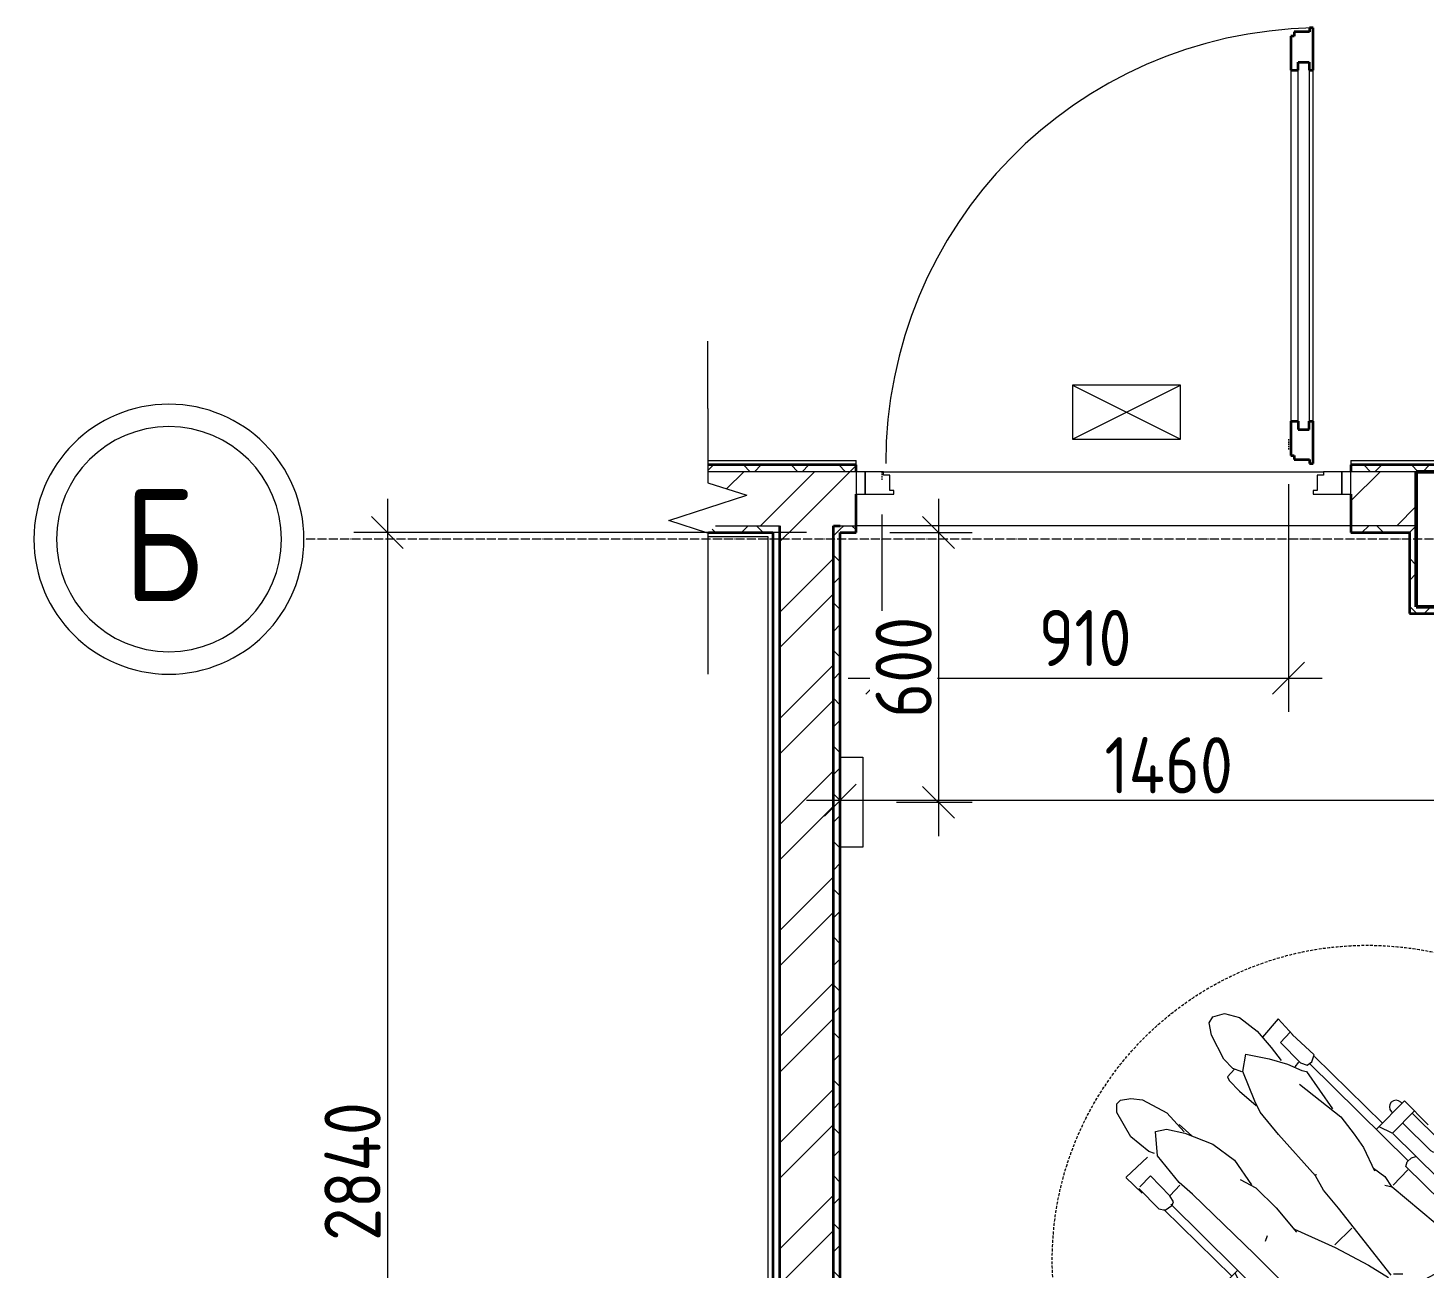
# Model space of a CAD drawing. Header units: millimetres. Extents: x -16902 to 7013, y -1363 to 4149.
# Drawn here: x 1028 to 4131, y 1393 to 4149 of the extents above; entities that cross this region are included whole.
import ezdxf

# ---------------------------------------------------------------- set-up
doc = ezdxf.new("R2010")
doc.units = ezdxf.units.MM
for name, pattern in [('ADSK_Линия сетки', [25, 20, -2.5, 0, -2.5]), ('ADSK_Невидимые', [5, 3, -2]), ('IMPORT-HIDDEN _2_', [9.525, 6.35, -3.175])]:
    doc.linetypes.add(name, pattern=pattern)
for name, color, linetype, lineweight, true_color in [('АР_Сантехника', 7, 'Continuous', 20, 0x5267a5), ('Открывание', 7, 'Continuous', 9, 0xc0c0c0), ('человекчек мгн_dwg', 7, 'Continuous', 9, 0x767676)]:
    doc.layers.add(name, color=color, linetype=linetype, lineweight=lineweight, true_color=true_color)
for name, color, linetype, lineweight in [('Двери', 7, 'Continuous', 9), ('Каркас_Импост', 7, 'Continuous', 9), ('Линии', 7, 'Continuous', 9), ('Монтажный зазор', 7, 'Continuous', 9), ('Несущие колонны', 7, 'Continuous', 20), ('Оси', 7, 'Continuous', 9), ('Остекление', 7, 'Continuous', 9), ('Панель', 7, 'Continuous', 35), ('Размеры', 7, 'Continuous', 9), ('Стены', 7, 'Continuous', 20), ('Стены разрез', 7, 'Continuous', 35), ('Стены штриховка', 7, 'Continuous', 9), ('Типовые аннотации', 7, 'Continuous', 20), ('Элементы узлов', 7, 'Continuous', 20)]:
    doc.layers.add(name, color=color, linetype=linetype, lineweight=lineweight)
doc.styles.add('GOST Common_2', font='', dxfattribs={"width": 0.9, "height": 250})
doc.styles.add('GOST Common_4', font='', dxfattribs={"width": 0.9, "height": 125})
doc.styles.add('GOST Common_5', font='', dxfattribs={"width": 0.9, "height": 125})
doc.styles.get('GOST Common_2').set_extended_font_data('GOST type B')
doc.styles.get('GOST Common_4').set_extended_font_data('GOST type B')
doc.styles.get('GOST Common_5').set_extended_font_data('GOST type B')
doc.dimstyles.new('ADSK_Основной_2_5_мм_маска_синий_1', dxfattribs={"dimscale": 304.8, "dimtxt": 125.714375, "dimasz": 0.231955, "dimexe": 0.246063, "dimexo": 0.246063, "dimgap": 0.049213, "dimtad": 1, "dimdec": 0, "dimdsep": 46, "dimtxsty": 'GOST Common_4', "dimblk1": 'OBLIQUE', "dimblk2": 'OBLIQUE', "dimsah": 1, "dimcen": 0.09, "dimdle": 0.246063, "dimazin": 2, "dimtfac": 1, "dimtdec": 4, "dimtix": 1, "dimtmove": 0, "dimatfit": 3, "dimfxl": 1, "dimtvp": 1, "dimtfill": 1, "dimtolj": 1, "dimtzin": 0, "dimlwd": 20, "dimlwe": 20, "dimarcsym": 2})
doc.dimstyles.new('ADSK_Основной_2_5_мм_маска_синий_2', dxfattribs={"dimscale": 304.8, "dimtxt": 125.714375, "dimasz": 0.231955, "dimexe": 0.246063, "dimexo": 0.246063, "dimgap": 0.049213, "dimtad": 1, "dimdec": 0, "dimdsep": 46, "dimtxsty": 'GOST Common_5', "dimblk1": 'OBLIQUE', "dimblk2": 'OBLIQUE', "dimsah": 1, "dimcen": 0.09, "dimdle": 0.246063, "dimazin": 2, "dimtfac": 1, "dimtdec": 4, "dimtix": 1, "dimtmove": 0, "dimatfit": 3, "dimfxl": 1, "dimtvp": 1, "dimtfill": 1, "dimtolj": 1, "dimtzin": 0, "dimlwd": 20, "dimlwe": 20, "dimarcsym": 2})
pattern_1 = [(45, (-11150.75, 17052.32), (-117.8655, 117.8655), []), (45, (-11072.17, 17052.32), (-117.8655, 117.8655), [])]
pattern_2 = [(45, (-11150.75, 17052.315), (-53.033, 53.033), []), (135, (-11150.75, 17052.315), (-53.033, -53.033), [])]

# ---------------------------------------------------------------- blocks, each defined once
blk = doc.blocks.new('ADSK_КолоннаЖБ_Прямоугольная1 - 300x400-1328091-Пом_ 159 - универсальная кабина для МГН_ Принципиальная схема расположения оборудования для МГН_ копия 1')
at = {"layer": 'Несущие колонны', "lineweight": 50}
for p, q in [((-200, -150), (-200, 150)), ((-200, 150), (200, 150)), ((200, 150), (-200, 150)), ((-200, 150), (-200, -150)), ((200, 150), (200, -150)), ((200, -150), (200, 150)), ((200, -150), (-200, -150)), ((-200, -150), (200, -150))]:
    blk.add_line(p, q, dxfattribs=at)
blk = doc.blocks.new('Дверь_Alumark_однопольная_S50 - Дв-8л_Ш_1100х2350 Л-3006870-Пом_ 159 - универсальная кабина для МГН_ Принципиальная схема расположения оборудования для МГН_ копия 1')
at = {"layer": 'Каркас_Импост'}
for p, q in [((-364, 60), (-405, 60)), ((-405, 60), (-405, 10)), ((-364, 52), (-364, 60)), ((-350, 52), (-364, 52)), ((-350, 18), (-350, 52)), ((614, 52), (600, 52)), ((600, 52), (600, 18)), ((614, 60), (614, 52)), ((655, 60), (614, 60)), ((655, 10), (655, 60)), ((-405, 10), (-341, 10)), ((-341, 18), (-350, 18)), ((-341, 10), (-341, 18)), ((600, 18), (591, 18)), ((591, 18), (591, 10)), ((591, 10), (655, 10))]:
    blk.add_line(p, q, dxfattribs=at)
at = {"layer": 'Монтажный зазор'}
for p, q in [((-425, 60), (-425, 10)), ((-405, 60), (-425, 60)), ((-405, 10), (-405, 60)), ((675, 60), (655, 60)), ((655, 60), (655, 10)), ((675, 10), (675, 60)), ((-425, 10), (-405, 10)), ((655, 10), (675, 10))]:
    blk.add_line(p, q, dxfattribs=at)
at = {"layer": 'Остекление'}
for p, q in [((558, 154), (558, 970)), ((558, 970), (582, 970)), ((582, 970), (582, 154)), ((582, 154), (558, 154))]:
    blk.add_line(p, q, dxfattribs=at)
at = {"layer": 'Открывание'}
blk.add_arc((609, 78), 968, 91.0655, 180, dxfattribs=at)
at = {"layer": 'Панель'}
for p, q in [((549, 1028), (541, 1028)), ((541, 1028), (541, 952)), ((583, 1037), (549, 1037)), ((549, 1037), (549, 1028)), ((591, 1046), (583, 1046)), ((583, 1046), (583, 1037)), ((591, 952), (591, 1046)), ((558, 952), (558, 970)), ((558, 970), (582, 970)), ((582, 970), (582, 952)), ((541, 952), (558, 952)), ((582, 952), (591, 952)), ((541, 172), (541, 96)), ((541, 172), (558, 172)), ((558, 172), (558, 154)), ((582, 172), (591, 172)), ((582, 154), (582, 172)), ((591, 78), (591, 172)), ((558, 154), (582, 154)), ((541, 96), (549, 96)), ((549, 96), (549, 87)), ((549, 87), (583, 87)), ((583, 87), (583, 78)), ((583, 78), (591, 78))]:
    blk.add_line(p, q, dxfattribs=at)
at = {"layer": 'Панель', "lineweight": 9}
for p, q in [((541, 952), (541, 172)), ((591, 172), (591, 952))]:
    blk.add_line(p, q, dxfattribs=at)
blk = doc.blocks.new('человекчек мгн_dwg_A$C768716f4-3734213-Пом_ 159 - универсальная кабина для МГН_ Принципиальная схема расположения оборудования для МГН_ копия 1')
at = {"layer": 'АР_Сантехника', "color": 8, "true_color": 0x808080}
for p, q in [((31.2, 333.5), (91.9, 332.2)), ((43.2, 327.8), (42.7, 302.5)), ((351, 326.8), (582.2, 322)), ((570.5, 316.8), (569.9, 291.5)), ((-187, 306.7), (-183, 306.6)), ((-151.9, 305.9), (-64.6, 304.1)), ((7.1, 301.7), (202.1, 297.7)), ((353.3, 294.5), (598.5, 289.4)), ((-396.1, 249), (-184.6, 244.6)), ((-185, 276.8), (-187.7, 276.8)), ((-65.2, 274.3), (-150.5, 276.1)), ((216.4, 266.7), (6.4, 271.1)), ((597.8, 258.8), (340.7, 264.1)), ((-85.6, 223.5), (-394.2, 230)), ((-153.4, 243.5), (-184.3, 233.9)), ((393.1, 228.5), (326.5, 229.9)), ((-411.8, 202.8), (-412.9, 215.6)), ((-72.7, 207.9), (-72.9, 160.7)), ((392.1, 211.4), (321.6, 212.9)), ((270.6, 57.2), (305.2, 80)), ((63.1, 18.7), (77.7, 32.4)), ((352.5, 61), (337.1, 54.7)), ((-74.3, 28.4), (-75.7, -24.2)), ((240.6, 4.6), (239.8, -23.6)), ((78.6, -35.7), (68.3, -10)), ((254.4, -44.8), (321.7, -31)), ((-511.5, -67.5), (-473.2, -66.4)), ((-193.8, -124.6), (-199, -111.8)), ((142, -144.7), (100.8, -136)), ((183.1, -143.5), (144.5, -146.2)), ((-516.6, -233.5), (-512.7, -168.8)), ((-417.3, -196), (-417.5, -165)), ((-78.3, -167.1), (-79.5, -203.3)), ((-94.8, -215.7), (-403.3, -209.2)), ((383.8, -217.2), (348.6, -216.4)), ((-516.5, -234.6), (-466, -234.9)), ((-406.1, -228.2), (-194.5, -232.6)), ((-163.3, -232.8), (-193.8, -221.9)), ((382.8, -234.3), (352.8, -233.7)), ((-195.2, -264.7), (-200.7, -264.9)), ((-78.3, -261.7), (-163.6, -263.9)), ((-1.4, -256.7), (200.9, -260.9)), ((346.2, -264), (590.1, -269)), ((-200, -294.7), (-195.9, -294.6)), ((-164.4, -293.8), (-77.6, -291.5)), ((121.2, -289.9), (-2, -287.4)), ((31.2, -287.2), (30.8, -306.7)), ((589.4, -299.7), (321.6, -294.1)), ((557, -316.5), (557.3, -299.9)), ((14.6, -315.2), (105.4, -317)), ((247.9, -320), (565.7, -326.6))]:
    blk.add_line(p, q, dxfattribs=at)
at = {"layer": 'АР_Сантехника', "color": 8, "true_color": 0x808080, "flags": 128}
for points in [[(117.3, 351.3), (139.5, 370.6), (183.3, 375.8), (220.8, 356.4), (236.2, 359), (322.2, 342.6), (339.1, 329.7), (347.9, 307.7), (314.8, 216.7), (306, 207.8), (322.9, 168.5), (326.7, 125.6), (316.5, 87)], [(196.2, 315.6), (154.8, 315.8), (122.1, 328.5), (102.5, 330.5), (98.4, 342.9), (104.5, 347), (134.1, 349.3), (134.6, 360.4)], [(220, 355), (207.4, 343.2), (195.1, 310), (234.9, 282)], [(-185, 225.3), (-183.1, 314), (-107.9, 311.9)], [(-151.7, 313.2), (-153.2, 243.7), (206.8, 236.2)], [(233.2, 280.7), (212, 229.4), (211.6, 205.9)], [(-464, 250.7), (-512.2, 254), (-510, 200.7)], [(-472.3, 251), (-472.4, 219.5), (-409.3, 217.1), (-394.9, 223.4), (-392.4, 236.2), (-399.2, 250.9), (-465.7, 250)], [(198.6, 204.8), (-80.5, 210.6), (-85.2, 220), (-84.9, 233.1), (-79.9, 242.2)], [(-490.1, 112.7), (-509.4, 104.9), (-538.8, 106.3), (-595.2, 125.7), (-617.5, 142.2), (-621.2, 157.6), (-607.2, 180.8), (-576.4, 197.4), (-527.5, 202.6), (-479.8, 197.5), (-443.8, 191.3)], [(-214.4, 61.1), (-212.5, 57.4), (-335.6, 68), (-398.8, 75.7), (-424.5, 85.9), (-489.2, 115), (-510.6, 147.5), (-465.8, 175.9), (-428.3, 195), (-394.9, 206.8), (-386.1, 212), (-286.9, 191.5)], [(-378.3, 181.1), (-261.2, 191.6), (-213.8, 183.9), (-177.8, 176.3), (-124.8, 155.8)], [(228.9, 215.4), (204.3, 200), (185.2, 175.3), (169.8, 149.6), (163.2, 129)], [(346.2, 212.3), (363.8, 147.3), (375.7, 70.2), (378.4, -8.1), (364.2, -117.6), (341.1, -179.3)], [(-130, 158.3), (-99.1, 162.1), (-71.9, 155.9)], [(-86.2, 148.1), (-71.9, 157), (52.6, 163.8), (98.9, 158.7)], [(82.4, 159.8), (75.9, 144.7), (78.4, 135.5)], [(104.1, 161.3), (133.8, 167.5), (181.2, 176.8)], [(165.8, 139.3), (129.9, 79), (114.5, 32.7), (114.5, -9.9), (126.4, -72.7), (149.6, -110.2), (177.9, -125.6)], [(-506.2, 106.2), (-505.3, 83.2), (-497.4, 79.3), (-464.2, 78.1), (-415.4, 80.8)], [(225.7, 48), (202, 30.2), (189.1, 10.8), (181.4, -8.4), (183.2, -29.8), (232.7, -74.8), (262.8, -93.1), (317.9, -90.4), (357.9, -63.6), (371.8, -17.3), (373.2, 12.5), (369, 27.3), (369.1, 47), (351.1, 65), (337.1, 83), (309.9, 81.8), (271.3, 77.7), (230.2, 54.5), (224, 41.7), (221.5, 18.5), (229.2, -9.8), (253.5, -44.3), (241.8, -63.2), (242.9, -77.2)], [(61.3, 12.3), (-126.1, 40.1), (-177.6, 46.2), (-212.5, 57.4)], [(-165.3, -60.8), (-71.6, -28.2), (9.1, -6), (60.6, 4.3)], [(294.3, 22.7), (284.3, 0.6), (279.8, -13.8)], [(114, -140.7), (67.4, -155.1), (-63.7, -160.4), (-81.7, -165.6), (-190.1, -162.1), (-383, -159.8), (-422.7, -161), (-498.1, -151), (-538.5, -114.8), (-524.5, -94.3), (-488.6, -72.5), (-426.9, -47.8), (-367.2, -40.8), (-302, -54.3)], [(-328.3, -63.5), (-290.6, -53), (-227.4, -54.1), (-157.5, -62.7)], [(-506.4, -152.3), (-519.3, -157.4), (-570.7, -161.2), (-629.9, -143.3), (-642.8, -129.3), (-643, -117.7), (-628.5, -99.5), (-607.9, -84.1), (-548.8, -67.5), (-491.6, -71.5)], [(328, -161.3), (335.9, -125.3), (325.6, -85.3)], [(180.5, -121.5), (189.4, -147.2), (202.3, -169.2), (228, -192.3)], [(332.3, -165), (345.3, -241), (331, -283.7), (271.9, -310.6), (225.6, -314.7), (203.9, -307), (191.5, -291.7), (189.4, -279.2), (229.6, -247.8)], [(-399.5, -208.7), (-402.2, -201.2), (-417.3, -197.3), (-478.8, -194), (-479.3, -228.4)], [(-478.8, -232.5), (-415, -234.7), (-403.3, -227.2), (-399.2, -209.8)], [(-194.1, -213.3), (-196, -302), (-120.8, -299.6)], [(200.5, -209), (-89.2, -203), (-94.2, -212.1), (-94.5, -225.2), (-89.8, -234.6)], [(222.9, -187.2), (211.5, -211.8), (219.3, -232.4), (225.5, -243.8)], [(211.8, -240.9), (-163.1, -233), (-164.5, -301)], [(189.9, -284.4), (156.1, -278.8), (120.1, -290.3)], [(102.9, -289.8), (106.6, -305.9), (120, -305.9), (126.8, -312.3), (107.3, -325.1), (112.5, -336.5), (163.4, -349.1), (189.7, -343), (225.6, -314.7)]]:
    blk.add_lwpolyline(points, dxfattribs=at)
for points in [[(393.3, 234.6), (392.7, 205.1), (507.3, 202.7), (507.9, 232.2)], [(498.6, -213.5), (384, -211.2), (383.4, -240.6), (498, -243)]]:
    blk.add_lwpolyline(points, close=True, dxfattribs=at)
at = {"layer": 'АР_Сантехника', "color": 8, "linetype": 'IMPORT-HIDDEN _2_', "true_color": 0x808080}
blk.add_circle((0, 0), 700, dxfattribs=at)
at = {"layer": 'АР_Сантехника', "color": 8, "true_color": 0x808080}
for centre, radius, start, end in [((-187.3, 291.8), 14.9, 88.8052, 268.8052), ((-64.9, 289.2), 14.9, 268.8052, 88.8052), ((6.7, 286.4), 15.3, 88.8052, 268.8052), ((598.2, 274.1), 15.3, 268.8052, 88.8052), ((-200.3, -279.8), 14.9, 91.4681, 271.4681), ((-77.9, -276.6), 14.9, 271.4681, 91.4681), ((-1.7, -272), 15.3, 88.8052, 268.8052), ((589.7, -284.4), 15.3, 268.8052, 88.8052)]:
    blk.add_arc(centre, radius, start, end, dxfattribs=at)
blk = doc.blocks.new('человекчек мгн_dwg-3734212-Пом_ 159 - универсальная кабина для МГН_ Принципиальная схема расположения оборудования для МГН_ копия 1')
at = {"rotation": 271.6422387972863}
blk.add_blockref('человекчек мгн_dwg_A$C768716f4-3734213-Пом_ 159 - универсальная кабина для МГН_ Принципиальная схема расположения оборудования для МГН_ копия 1', (4072.7, 2156.2), dxfattribs=at)
blk = doc.blocks.new('ADSK_Обрыв_Линия - По умолчанию-3304098-Пом_ 159 - универсальная кабина для МГН_ Принципиальная схема расположения оборудования для МГН_ копия 1')
at = {"layer": 'Элементы узлов'}
for p, q in [((0, 0), (165, 0)), ((276.3, 0), (440, 0))]:
    blk.add_line(p, q, dxfattribs=at)
blk = doc.blocks.new('Ось сетки - Круг_Ø12 мм 2-461932-Пом_ 159 - универсальная кабина для МГН_ Принципиальная схема расположения оборудования для МГН_ копия 1')
at = {"layer": 'Оси', "lineweight": 20}
for radius, start, end in [(6, 360, 180), (5, 360, 180), (6, 180, 360), (5, 180, 360)]:
    blk.add_arc((0, 0), radius, start, end, dxfattribs=at)
blk = doc.blocks.new('_Oblique')
at = {"color": 0, "linetype": 'ByBlock', "lineweight": -2}
blk.add_line((-0.5, -0.5), (0.5, 0.5), dxfattribs=at)
blk = doc.blocks.new('DIMBLOCK29-Пом_ 159 - универсальная кабина для МГН_ Принципиальная схема расположения оборудования для МГН_ копия 1')
at = {"layer": 'Defpoints', "color": 0, "transparency": 16777216}
for p in [(2833.3, 3027.6), (1826.9, 187.6), (2833.3, 187.6)]:
    blk.add_point(p, dxfattribs=at)
at = {"layer": 'Размеры', "color": 0, "lineweight": 20, "transparency": 16777216}
for p, q in [((1826.9, 3102.6), (1826.9, 112.6)), ((2758.3, 3027.6), (1751.9, 3027.6)), ((2758.3, 187.6), (1751.9, 187.6))]:
    blk.add_line(p, q, dxfattribs=at)
at = {"layer": 'Размеры', "color": 0, "lineweight": 20, "transparency": 16777216, "xscale": 70.7, "yscale": 70.7, "zscale": 70.7}
for p, rotation in [((1826.9, 3027.6), 90), ((1826.9, 187.6), 270)]:
    blk.add_blockref('_Oblique', p, dxfattribs=dict(at, rotation=rotation))
at = {"layer": 'Размеры', "color": 0, "lineweight": 20, "transparency": 16777216, "insert": (1749.4, 1607.6), "char_height": 125, "width": 391.206, "attachment_point": 5, "rotation": 90, "style": 'GOST Common_4', "bg_fill": 3, "box_fill_scale": 1.1, "bg_fill_color": 256, "bg_fill_true_color": 13158600, "bg_fill_transparency": 0}
blk.add_mtext('\\A1;2840', dxfattribs=at)
blk = doc.blocks.new('DIMBLOCK40-Пом_ 159 - универсальная кабина для МГН_ Принципиальная схема расположения оборудования для МГН_ копия 1')
at = {"layer": 'Defpoints', "color": 0, "transparency": 16777216}
for p in [(2833.3, 2482.7), (4293.3, 2482.7), (4293.3, 2432.7)]:
    blk.add_point(p, dxfattribs=at)
at = {"layer": 'Размеры', "color": 0, "lineweight": 20, "transparency": 16777216}
for p, q in [((2758.3, 2432.7), (4368.3, 2432.7)), ((2833.3, 2407.7), (2833.3, 2357.7)), ((4293.3, 2407.7), (4293.3, 2357.7))]:
    blk.add_line(p, q, dxfattribs=at)
at = {"layer": 'Размеры', "color": 0, "lineweight": 20, "transparency": 16777216, "xscale": 70.7, "yscale": 70.7, "zscale": 70.7, "rotation": 180}
blk.add_blockref('_Oblique', (2833.3, 2432.7), dxfattribs=at)
at = {"layer": 'Размеры', "color": 0, "lineweight": 20, "transparency": 16777216, "xscale": 70.7, "yscale": 70.7, "zscale": 70.7}
blk.add_blockref('_Oblique', (4293.3, 2432.7), dxfattribs=at)
at = {"layer": 'Размеры', "color": 0, "lineweight": 20, "transparency": 16777216, "insert": (3563.3, 2510.2), "char_height": 125, "width": 363.08, "attachment_point": 5, "style": 'GOST Common_4', "bg_fill": 3, "box_fill_scale": 1.1, "bg_fill_color": 256, "bg_fill_true_color": 13158600, "bg_fill_transparency": 0}
blk.add_mtext('\\A1;1460', dxfattribs=at)
blk = doc.blocks.new('DIMBLOCK41-Пом_ 159 - универсальная кабина для МГН_ Принципиальная схема расположения оборудования для МГН_ копия 1')
at = {"layer": 'Defpoints', "color": 0, "transparency": 16777216}
for p in [(3829.5, 3209.9), (2925.8, 3142.6), (3829.5, 2703.9)]:
    blk.add_point(p, dxfattribs=at)
at = {"layer": 'Размеры', "color": 0, "lineweight": 20, "transparency": 16777216}
for p, q in [((3829.5, 3134.9), (3829.5, 2628.9)), ((2925.8, 3067.6), (2925.8, 2628.9)), ((2850.8, 2703.9), (3904.5, 2703.9))]:
    blk.add_line(p, q, dxfattribs=at)
at = {"layer": 'Размеры', "color": 0, "lineweight": 20, "transparency": 16777216, "xscale": 70.7, "yscale": 70.7, "zscale": 70.7, "rotation": 180}
blk.add_blockref('_Oblique', (2925.8, 2703.9), dxfattribs=at)
at = {"layer": 'Размеры', "color": 0, "lineweight": 20, "transparency": 16777216, "xscale": 70.7, "yscale": 70.7, "zscale": 70.7}
blk.add_blockref('_Oblique', (3829.5, 2703.9), dxfattribs=at)
at = {"layer": 'Размеры', "color": 0, "lineweight": 20, "transparency": 16777216, "insert": (3377.6, 2793.1), "char_height": 125, "width": 255.69, "attachment_point": 5, "style": 'GOST Common_5', "bg_fill": 3, "box_fill_scale": 1.1, "bg_fill_color": 256, "bg_fill_true_color": 13158600, "bg_fill_transparency": 0}
blk.add_mtext('\\A1;\u200e910', dxfattribs=at)
blk = doc.blocks.new('*D92')
at = {"layer": 'Defpoints', "color": 0, "transparency": 16777216}
for p in [(2868.3, 3027.6), (2883.3, 2428), (3051.6, 2428)]:
    blk.add_point(p, dxfattribs=at)
at = {"layer": 'Размеры', "color": 0, "lineweight": 20, "transparency": 16777216}
for p, q in [((3051.6, 3102.6), (3051.6, 2353)), ((2943.3, 3027.6), (3126.6, 3027.6)), ((2958.3, 2428), (3126.6, 2428))]:
    blk.add_line(p, q, dxfattribs=at)
at = {"layer": 'Размеры', "color": 0, "lineweight": 20, "transparency": 16777216, "xscale": 70.7, "yscale": 70.7, "zscale": 70.7}
for p, rotation in [((3051.6, 3027.6), 90), ((3051.6, 2428), 270)]:
    blk.add_blockref('_Oblique', p, dxfattribs=dict(at, rotation=rotation))
at = {"layer": 'Размеры', "color": 0, "lineweight": 20, "transparency": 16777216, "insert": (2974.1, 2727.8), "char_height": 125, "attachment_point": 5, "rotation": 90, "style": 'GOST Common_4', "bg_fill": 3, "box_fill_scale": 1.1, "bg_fill_color": 256, "bg_fill_true_color": 13158600, "bg_fill_transparency": 0}
blk.add_mtext('\\A1;600', dxfattribs=at)

msp = doc.modelspace()

# ---------------------------------------------------------------- hatches: boundary and pattern name
at = {"layer": 'Стены разрез', "lineweight": 9}
h = msp.add_hatch(dxfattribs=at)
h.set_pattern_fill('FP_17', color=256, style=0, pattern_type=2)
h.set_pattern_definition(pattern_2)
h.paths.add_polyline_path([(4534.7, 3162.6), (5918.3, 3162.6), (5918.3, 3177.6), (3968.3, 3177.6), (3968.3, 3162.6), (4513.3, 3162.6)])
h.paths.add_polyline_path([(2539.2, 3162.6), (2868.3, 3162.6), (2868.3, 3177.6), (2539.2, 3177.6), (2539.2, 3170.8)])
h = msp.add_hatch(dxfattribs=at)
h.set_pattern_fill('FP_15', color=256, style=0, pattern_type=2)
h.set_pattern_definition(pattern_1)
h.paths.add_polyline_path([(2868.3, 3042.6), (2868.3, 3162.6), (2539.2, 3162.6), (2539.2, 3137.6), (2625.8, 3110.1), (2556.1, 3042.6), (2833.3, 3042.6)])
h.paths.add_polyline_path([(4064.2, 3042.6), (4113.3, 3042.6), (4113.3, 3162.6), (3968.3, 3162.6), (3968.3, 3042.6)])
h = msp.add_hatch(dxfattribs=at)
h.set_pattern_fill('FP_17', color=256, style=0, pattern_type=2)
h.set_pattern_definition(pattern_2)
h.paths.add_polyline_path([(2683.3, 3027.6), (2698.3, 3027.6), (2698.3, 3042.6), (2556.1, 3042.6), (2540.6, 3027.6), (2625.8, 3027.6)])
h = msp.add_hatch(dxfattribs=at)
h.set_pattern_fill('FP_15', color=256, style=0, pattern_type=2)
h.set_pattern_definition(pattern_1)
h.paths.add_polyline_path([(2818.3, -127.4), (2818.3, 3042.6), (2698.3, 3042.6), (2698.3, -127.4)])
h = msp.add_hatch(dxfattribs=at)
h.set_pattern_fill('FP_17', color=256, style=0, pattern_type=2)
h.set_pattern_definition(pattern_2)
h.paths.add_polyline_path([(2833.3, 172.6), (2833.3, 3042.6), (2818.3, 3042.6), (2818.3, 172.6)])
h = msp.add_hatch(dxfattribs=at)
h.set_pattern_fill('FP_17', color=256, style=0, pattern_type=2)
h.set_pattern_definition(pattern_2)
h.paths.add_polyline_path([(4098.3, 3027.6), (4098.3, 3042.6), (3968.3, 3042.6), (3968.3, 3027.6), (4096.4, 3027.6)])
h.paths.add_polyline_path([(2833.3, 3027.6), (2868.3, 3027.6), (2868.3, 3042.6), (2833.3, 3042.6), (2833.3, 3033.6)])
h = msp.add_hatch(dxfattribs=at)
h.set_pattern_fill('FP_17', color=256, style=0, pattern_type=2)
h.set_pattern_definition(pattern_2)
h.paths.add_polyline_path([(4113.3, 2862.6), (4113.3, 3042.6), (4098.3, 3042.6), (4098.3, 2862.6)])
h = msp.add_hatch(dxfattribs=at)
h.set_pattern_fill('FP_17', color=256, style=0, pattern_type=2)
h.set_pattern_definition(pattern_2)
h.paths.add_polyline_path([(4221.2, 2847.6), (4293.3, 2847.6), (4293.3, 2862.6), (4098.3, 2862.6), (4098.3, 2847.6), (4117.4, 2847.6)])

# ---------------------------------------------------------------- linework, layer by layer
at = {"layer": 'Линии'}
for p, q in [((3349.5, 3354.9), (3349.5, 3234.9)), ((3589.5, 3354.9), (3349.5, 3354.9)), ((3349.5, 3234.9), (3589.5, 3354.9)), ((3349.5, 3354.9), (3589.5, 3234.9)), ((3589.5, 3234.9), (3589.5, 3354.9)), ((3349.5, 3234.9), (3589.5, 3234.9))]:
    msp.add_line(p, q, dxfattribs=at)
at = {"layer": 'Линии', "linetype": 'ADSK_Невидимые'}
for p, q in [((3829.5, 3234.9), (3829.5, 3209.9)), ((2925.8, 3162.6), (2925.8, 3142.6))]:
    msp.add_line(p, q, dxfattribs=at)
at = {"layer": 'Оси', "linetype": 'ADSK_Линия сетки'}
msp.add_line((7012.9, 3012.6), (1641.3, 3012.6), dxfattribs=at)
at = {"layer": 'Стены'}
for p, q in [((2539.2, 3187.6), (2868.3, 3187.6)), ((2868.3, 3177.6), (2868.3, 3187.6)), ((3968.3, 3187.6), (5893.3, 3187.6)), ((3968.3, 3187.6), (3968.3, 3177.6)), ((2929.3, 3162.6), (3907.3, 3162.6)), ((3968.3, 3042.6), (2868.3, 3042.6)), ((2673.3, 3017.6), (2539.2, 3017.6)), ((2673.3, -152.4), (2673.3, 3017.6))]:
    msp.add_line(p, q, dxfattribs=at)
at = {"layer": 'Стены разрез'}
for p, q in [((2868.3, 3177.6), (2539.2, 3177.6)), ((2868.3, 3162.6), (2868.3, 3177.6)), ((5903.3, 3177.6), (3968.3, 3177.6)), ((3968.3, 3177.6), (3968.3, 3162.6)), ((2868.3, 3027.6), (2868.3, 3112.6)), ((3968.3, 3112.6), (3968.3, 3027.6)), ((2698.3, 3042.6), (2698.3, -127.4)), ((2818.3, 3042.6), (2833.3, 3042.6)), ((2818.3, 172.6), (2818.3, 3042.6)), ((2540.6, 3027.6), (2683.3, 3027.6)), ((2683.3, 3027.6), (2683.3, -142.4)), ((2833.3, 187.6), (2833.3, 3027.6)), ((2833.3, 3027.6), (2868.3, 3027.6)), ((3968.3, 3027.6), (4098.3, 3027.6)), ((4098.3, 3027.6), (4098.3, 2847.6)), ((4098.3, 2847.6), (4293.3, 2847.6))]:
    msp.add_line(p, q, dxfattribs=at)
at = {"layer": 'Стены штриховка'}
for p, q in [((2868.3, 3162.6), (2539.2, 3162.6)), ((4113.3, 3162.6), (3968.3, 3162.6)), ((2556.1, 3042.6), (2698.3, 3042.6)), ((2833.3, 3042.6), (2868.3, 3042.6)), ((4113.3, 3042.6), (3968.3, 3042.6)), ((2698.3, 3027.6), (2683.3, 3027.6))]:
    msp.add_line(p, q, dxfattribs=at)
at = {"layer": 'Типовые аннотации'}
for p, q in [((2539.2, 3302.6), (2539.2, 3452.6)), ((2539.2, 3137.6), (2625.8, 3110.1)), ((2539.2, 3137.6), (2625.8, 3110.1)), ((2539.2, 3082.6), (2625.8, 3110.1)), ((2452.6, 3054.4), (2539.2, 3082.6)), ((2452.6, 3054.4), (2539.2, 3082.6)), ((2539.2, 3026.3), (2452.6, 3054.4)), ((2539.2, 3026.3), (2452.6, 3054.4)), ((2539.2, 2862.6), (2539.2, 2712.6))]:
    msp.add_line(p, q, dxfattribs=at)

# ---------------------------------------------------------------- block references
at = {"layer": 'Двери'}
msp.add_blockref('Дверь_Alumark_однопольная_S50 - Дв-8л_Ш_1100х2350 Л-3006870-Пом_ 159 - универсальная кабина для МГН_ Принципиальная схема расположения оборудования для МГН_ копия 1', (3293.3, 3102.6), dxfattribs=at)
at = {"layer": 'Несущие колонны'}
msp.add_blockref('ADSK_КолоннаЖБ_Прямоугольная1 - 300x400-1328091-Пом_ 159 - универсальная кабина для МГН_ Принципиальная схема расположения оборудования для МГН_ копия 1', (4313.3, 3012.6), dxfattribs=at)
at = {"layer": 'Оси', "lineweight": 20, "xscale": 49.99999999999998, "yscale": 49.99999999999998, "zscale": 49.99999999999998, "rotation": 90}
msp.add_blockref('Ось сетки - Круг_Ø12 мм 2-461932-Пом_ 159 - универсальная кабина для МГН_ Принципиальная схема расположения оборудования для МГН_ копия 1', (1341.3, 3012.6), dxfattribs=at)
at = {"layer": 'человекчек мгн_dwg', "color": 8, "linetype": 'IMPORT-HIDDEN _2_', "lineweight": 20, "true_color": 0x808080, "rotation": 44.99999999999994}
msp.add_blockref('человекчек мгн_dwg-3734212-Пом_ 159 - универсальная кабина для МГН_ Принципиальная схема расположения оборудования для МГН_ копия 1', (2649.3, -2994.2), dxfattribs=at)
at = {"layer": 'Элементы узлов', "rotation": 269.9999999999999}
msp.add_blockref('ADSK_Обрыв_Линия - По умолчанию-3304098-Пом_ 159 - универсальная кабина для МГН_ Принципиальная схема расположения оборудования для МГН_ копия 1', (2539.2, 3302.6), dxfattribs=at)

# ---------------------------------------------------------------- texts
at = {"layer": 'Оси', "insert": (1240.3, 3124.9), "char_height": 250, "width": 220.063, "attachment_point": 1, "style": 'GOST Common_2'}
msp.add_mtext('\\fGOST Common|b0|i0|c204|p34|;\\W.9;Б', dxfattribs=at)

# ---------------------------------------------------------------- next in the draw order: dimensions: what is measured, and where the dimension line sits
at = {"layer": 'Размеры', "lineweight": 20}
dim = msp.add_linear_dim(base=(3829.5, 2703.9), p1=(2925.8, 3142.6), p2=(3829.5, 3209.9), text='\u200e910', dimstyle='ADSK_Основной_2_5_мм_маска_синий_2', override={"dimpost": '<>', "dimfxl": 906.251502}, dxfattribs=at)
dim.commit()
dim.dimension.update_dxf_attribs({"geometry": 'DIMBLOCK41-Пом_ 159 - универсальная кабина для МГН_ Принципиальная схема расположения оборудования для МГН_ копия 1', "text_midpoint": (3377.6, 2793.1)})
dim = msp.add_linear_dim(base=(1826.9, 187.6), p1=(2833.3, 3027.6), p2=(2833.3, 187.6), angle=90, dimstyle='ADSK_Основной_2_5_мм_маска_синий_1', override={"dimpost": '<>', "dimfxl": 2840}, dxfattribs=at)
dim.commit()
dim.dimension.update_dxf_attribs({"geometry": 'DIMBLOCK29-Пом_ 159 - универсальная кабина для МГН_ Принципиальная схема расположения оборудования для МГН_ копия 1', "text_midpoint": (1749.4, 1607.6)})

# ---------------------------------------------------------------- next in the draw order: linework, layer by layer
at = {"layer": 'Линии'}
msp.add_line((2883.3, 2328), (2833.3, 2328), dxfattribs=at)

# ---------------------------------------------------------------- next in the draw order: dimensions: what is measured, and where the dimension line sits
at = {"layer": 'Размеры', "lineweight": 20}
dim = msp.add_linear_dim(base=(4293.3, 2432.7), p1=(2833.3, 2482.7), p2=(4293.3, 2482.7), dimstyle='ADSK_Основной_2_5_мм_маска_синий_1', override={"dimpost": '<>', "dimfxl": 1460}, dxfattribs=at)
dim.commit()
dim.dimension.update_dxf_attribs({"geometry": 'DIMBLOCK40-Пом_ 159 - универсальная кабина для МГН_ Принципиальная схема расположения оборудования для МГН_ копия 1', "text_midpoint": (3563.3, 2510.2)})

# ---------------------------------------------------------------- next in the draw order: linework, layer by layer
msp.add_line((2833.3, 2528), (2833.3, 2328))
at = {"layer": 'Линии'}
for p, q in [((2833.3, 2528), (2883.3, 2528)), ((2883.3, 2528), (2883.3, 2328))]:
    msp.add_line(p, q, dxfattribs=at)

# ---------------------------------------------------------------- next in the draw order: dimensions: what is measured, and where the dimension line sits
at = {"layer": 'Размеры', "lineweight": 20}
dim = msp.add_linear_dim(base=(3051.6, 2428), p1=(2868.3, 3027.6), p2=(2883.3, 2428), angle=90, dimstyle='ADSK_Основной_2_5_мм_маска_синий_1', override={"dimpost": '<>', "dimfxl": 1460}, dxfattribs=at)
dim.commit()
dim.dimension.update_dxf_attribs({"geometry": '*D92', "text_midpoint": (2974.1, 2727.8)})

doc.saveas('drawing.dxf')
